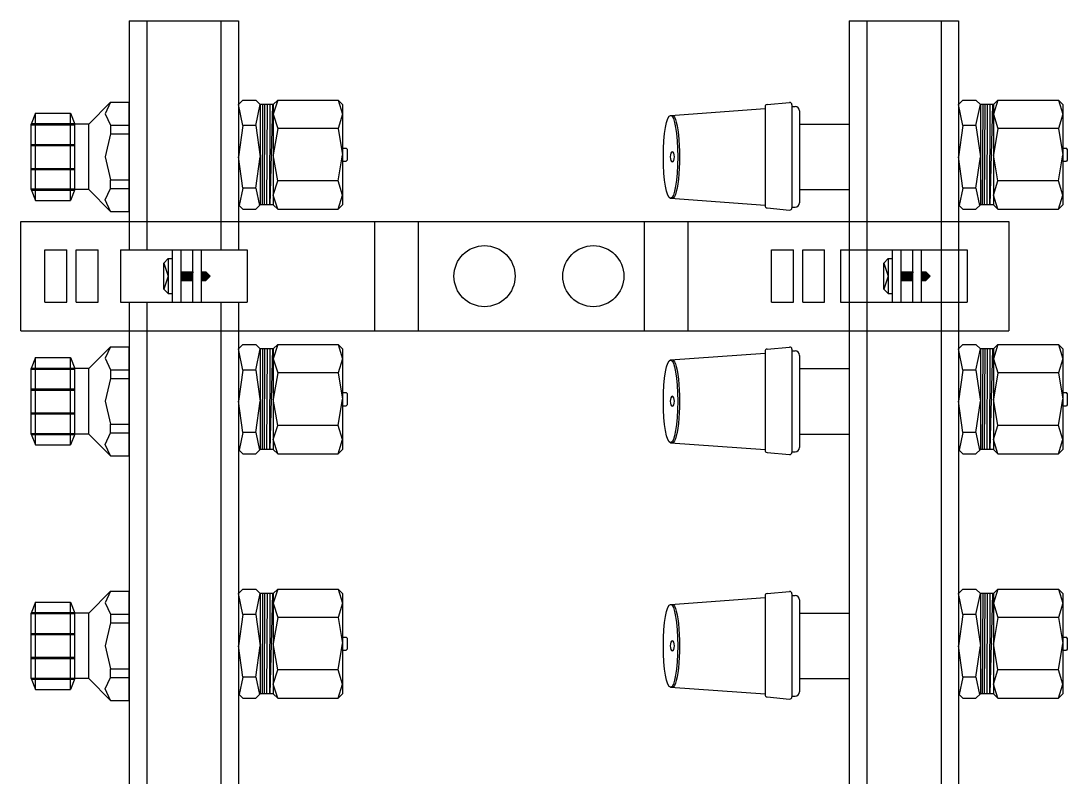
# Model space of a CAD drawing. Header units: millimetres. Extents: x -41640 to 3079702, y -5257903 to 68462.
# Drawn here: x -29958.3 to -29776, y 39074.4 to 39206.2 of the extents above; entities that cross this region are included whole.
import ezdxf

# ---------------------------------------------------------------- set-up
doc = ezdxf.new("R2010")
doc.units = ezdxf.units.MM
doc.header["$LTSCALE"] = 10
doc.layers.get('0').update_dxf_attribs({"color": 255})

# ---------------------------------------------------------------- blocks, each defined once
blk = doc.blocks.new('rthtrhrthrt')
at = {"color": 8}
for p, q in [((2117499.6, -4974102.4), (2117499.6, -4974142.31)), ((2117499.6, -4974102.4), (2117518.62, -4974102.4)), ((2117502.65, -4974102.4), (2117502.65, -4974142.31)), ((2117515.58, -4974102.4), (2117515.58, -4974142.31)), ((2117518.62, -4974102.4), (2117518.62, -4974142.31)), ((2117625.08, -4974102.4), (2117625.08, -4974504.79)), ((2117625.08, -4974102.4), (2117644.1, -4974102.4)), ((2117628.13, -4974102.4), (2117628.13, -4974504.79)), ((2117641.06, -4974102.4), (2117641.06, -4974504.79)), ((2117644.1, -4974102.4), (2117644.1, -4974504.79)), ((2117496.35, -4974116.58), (2117492.54, -4974120.38)), ((2117496.35, -4974116.58), (2117495.39, -4974118.57)), ((2117496.35, -4974116.58), (2117499.6, -4974116.58)), ((2117499.6, -4974135.6), (2117499.6, -4974116.58)), ((2117519.38, -4974116.2), (2117518.62, -4974116.96)), ((2117518.62, -4974116.96), (2117518.62, -4974134.46)), ((2117519.38, -4974120.63), (2117518.62, -4974116.96)), ((2117519.38, -4974116.2), (2117521.67, -4974116.2)), ((2117521.67, -4974116.2), (2117522.43, -4974116.96)), ((2117521.67, -4974120.63), (2117522.43, -4974116.96)), ((2117522.43, -4974116.96), (2117522.43, -4974134.46)), ((2117524.71, -4974116.96), (2117522.43, -4974116.96)), ((2117522.85, -4974116.96), (2117522.77, -4974134.46)), ((2117523.19, -4974116.96), (2117523.12, -4974134.46)), ((2117523.62, -4974116.96), (2117523.54, -4974134.46)), ((2117524.11, -4974134.5), (2117524.14, -4974116.96)), ((2117524.56, -4974117), (2117524.11, -4974134.46)), ((2117525.47, -4974116.2), (2117524.71, -4974116.96)), ((2117525.47, -4974116.2), (2117524.71, -4974118.67)), ((2117524.71, -4974116.96), (2117524.71, -4974134.46)), ((2117525.47, -4974116.2), (2117536.03, -4974116.2)), ((2117536.03, -4974116.2), (2117536.79, -4974116.96)), ((2117536.03, -4974116.2), (2117536.79, -4974118.67)), ((2117536.79, -4974116.96), (2117536.79, -4974134.46)), ((2117536.79, -4974116.96), (2117536.79, -4974134.46)), ((2117610.4, -4974117.34), (2117610.4, -4974134.62)), ((2117610.74, -4974116.98), (2117614.66, -4974116.62)), ((2117615.08, -4974117), (2117615.08, -4974134.98)), ((2117615.08, -4974117.31), (2117615.65, -4974117.31)), ((2117644.86, -4974116.2), (2117644.1, -4974116.96)), ((2117644.1, -4974116.96), (2117644.1, -4974134.46)), ((2117644.86, -4974120.63), (2117644.1, -4974116.96)), ((2117644.86, -4974116.2), (2117647.15, -4974116.2)), ((2117647.15, -4974116.2), (2117647.91, -4974116.96)), ((2117647.15, -4974120.63), (2117647.91, -4974116.96)), ((2117647.91, -4974116.96), (2117647.91, -4974134.46)), ((2117650.19, -4974116.96), (2117647.91, -4974116.96)), ((2117648.33, -4974116.96), (2117648.25, -4974134.46)), ((2117648.67, -4974116.96), (2117648.59, -4974134.46)), ((2117649.1, -4974116.96), (2117649.02, -4974134.46)), ((2117649.59, -4974134.5), (2117649.61, -4974116.96)), ((2117650.04, -4974117), (2117649.59, -4974134.46)), ((2117650.95, -4974116.2), (2117650.19, -4974116.96)), ((2117650.95, -4974116.2), (2117650.19, -4974118.67)), ((2117650.19, -4974116.96), (2117650.19, -4974134.46)), ((2117650.95, -4974116.2), (2117661.51, -4974116.2)), ((2117661.51, -4974116.2), (2117662.27, -4974116.96)), ((2117661.51, -4974116.2), (2117662.27, -4974118.67)), ((2117662.27, -4974116.96), (2117662.27, -4974134.46)), ((2117662.27, -4974116.96), (2117662.27, -4974134.46)), ((2117483.28, -4974118.48), (2117482.52, -4974120.38)), ((2117483.28, -4974133.7), (2117483.28, -4974118.48)), ((2117483.28, -4974118.48), (2117489.37, -4974118.48)), ((2117489.37, -4974133.7), (2117489.37, -4974118.48)), ((2117489.37, -4974118.48), (2117490.13, -4974120.38)), ((2117495.39, -4974118.57), (2117496.35, -4974120.57)), ((2117524.71, -4974118.67), (2117525.47, -4974121.14)), ((2117536.79, -4974118.67), (2117536.03, -4974121.14)), ((2117593.93, -4974118.86), (2117610.4, -4974117.69)), ((2117616.41, -4974118.07), (2117616.41, -4974134.1)), ((2117650.19, -4974118.67), (2117650.95, -4974121.14)), ((2117662.27, -4974118.67), (2117661.51, -4974121.14)), ((2117482.52, -4974131.79), (2117482.52, -4974120.38)), ((2117482.52, -4974120.48), (2117490.13, -4974120.48)), ((2117482.55, -4974120.3), (2117490.1, -4974120.3)), ((2117490.13, -4974131.79), (2117490.13, -4974120.38)), ((2117492.54, -4974120.38), (2117490.13, -4974120.38)), ((2117492.54, -4974131.79), (2117492.54, -4974120.38)), ((2117496.35, -4974120.57), (2117499.6, -4974120.57)), ((2117496.35, -4974120.57), (2117496.35, -4974122.09)), ((2117519.38, -4974120.63), (2117518.62, -4974126.09)), ((2117521.67, -4974120.63), (2117519.38, -4974120.63)), ((2117521.67, -4974120.63), (2117522.43, -4974126.09)), ((2117525.47, -4974121.14), (2117524.71, -4974125.71)), ((2117536.03, -4974121.14), (2117525.47, -4974121.14)), ((2117536.03, -4974121.14), (2117536.79, -4974125.71)), ((2117616.41, -4974120.38), (2117625.08, -4974120.38)), ((2117644.86, -4974120.63), (2117644.1, -4974126.09)), ((2117647.15, -4974120.63), (2117644.86, -4974120.63)), ((2117647.15, -4974120.63), (2117647.91, -4974126.09)), ((2117650.95, -4974121.14), (2117650.19, -4974125.71)), ((2117661.51, -4974121.14), (2117650.95, -4974121.14)), ((2117661.51, -4974121.14), (2117662.27, -4974125.71)), ((2117496.35, -4974122.09), (2117495.39, -4974126.09)), ((2117496.35, -4974122.09), (2117499.6, -4974122.09)), ((2117482.52, -4974123.93), (2117490.13, -4974123.93)), ((2117482.52, -4974124.11), (2117490.13, -4974124.11)), ((2117536.79, -4974124.57), (2117537.42, -4974124.57)), ((2117537.55, -4974124.73), (2117537.42, -4974124.57)), ((2117537.55, -4974124.73), (2117537.55, -4974126.69)), ((2117662.27, -4974124.57), (2117662.9, -4974124.57)), ((2117663.03, -4974124.73), (2117662.9, -4974124.57)), ((2117663.03, -4974124.73), (2117663.03, -4974126.69)), ((2117495.39, -4974126.09), (2117496.35, -4974130.08)), ((2117519.38, -4974131.54), (2117518.62, -4974126.09)), ((2117521.67, -4974131.54), (2117522.43, -4974126.09)), ((2117525.47, -4974130.27), (2117524.71, -4974125.71)), ((2117536.03, -4974130.27), (2117536.79, -4974125.71)), ((2117644.86, -4974131.54), (2117644.1, -4974126.09)), ((2117647.15, -4974131.54), (2117647.91, -4974126.09)), ((2117650.95, -4974130.27), (2117650.19, -4974125.71)), ((2117661.51, -4974130.27), (2117662.27, -4974125.71)), ((2117482.52, -4974128.09), (2117490.13, -4974128.09)), ((2117482.52, -4974128.27), (2117490.13, -4974128.27)), ((2117536.79, -4974126.85), (2117537.42, -4974126.85)), ((2117537.55, -4974126.69), (2117537.42, -4974126.85)), ((2117662.27, -4974126.85), (2117662.9, -4974126.85)), ((2117663.03, -4974126.69), (2117662.9, -4974126.85)), ((2117496.35, -4974130.08), (2117499.6, -4974130.08)), ((2117496.35, -4974131.6), (2117496.35, -4974130.08)), ((2117524.71, -4974132.74), (2117525.47, -4974130.27)), ((2117536.03, -4974130.27), (2117525.47, -4974130.27)), ((2117536.79, -4974132.74), (2117536.03, -4974130.27)), ((2117650.19, -4974132.74), (2117650.95, -4974130.27)), ((2117661.51, -4974130.27), (2117650.95, -4974130.27)), ((2117662.27, -4974132.74), (2117661.51, -4974130.27)), ((2117482.52, -4974131.69), (2117490.13, -4974131.69)), ((2117482.52, -4974131.79), (2117483.28, -4974133.7)), ((2117482.55, -4974131.88), (2117490.1, -4974131.88)), ((2117490.13, -4974131.79), (2117489.37, -4974133.7)), ((2117492.54, -4974131.79), (2117490.13, -4974131.79)), ((2117492.54, -4974131.79), (2117496.35, -4974135.6)), ((2117495.39, -4974133.6), (2117496.35, -4974131.6)), ((2117496.35, -4974131.6), (2117499.6, -4974131.6)), ((2117519.38, -4974131.54), (2117518.75, -4974134.59)), ((2117521.67, -4974131.54), (2117519.38, -4974131.54)), ((2117521.67, -4974131.54), (2117522.3, -4974134.59)), ((2117616.41, -4974131.79), (2117625.08, -4974131.79)), ((2117644.86, -4974131.54), (2117644.23, -4974134.59)), ((2117647.15, -4974131.54), (2117644.86, -4974131.54)), ((2117647.15, -4974131.54), (2117647.78, -4974134.59)), ((2117483.28, -4974133.7), (2117489.37, -4974133.7)), ((2117496.35, -4974135.6), (2117495.39, -4974133.6)), ((2117525.47, -4974135.22), (2117524.71, -4974132.74)), ((2117536.03, -4974135.22), (2117536.79, -4974132.74)), ((2117593.93, -4974133.31), (2117610.4, -4974134.48)), ((2117650.95, -4974135.22), (2117650.19, -4974132.74)), ((2117661.51, -4974135.22), (2117662.27, -4974132.74)), ((2117496.35, -4974135.6), (2117499.6, -4974135.6)), ((2117519.38, -4974135.22), (2117518.62, -4974134.46)), ((2117519.38, -4974135.22), (2117521.67, -4974135.22)), ((2117519.38, -4974135.22), (2117521.67, -4974135.22)), ((2117521.67, -4974135.22), (2117522.43, -4974134.46)), ((2117524.71, -4974134.46), (2117522.43, -4974134.46)), ((2117525.47, -4974135.22), (2117524.71, -4974134.46)), ((2117525.47, -4974135.22), (2117536.03, -4974135.22)), ((2117536.03, -4974135.22), (2117536.79, -4974134.46)), ((2117610.74, -4974135), (2117614.66, -4974135.35)), ((2117615.08, -4974134.86), (2117615.65, -4974134.86)), ((2117644.86, -4974135.22), (2117644.1, -4974134.46)), ((2117644.86, -4974135.22), (2117647.15, -4974135.22)), ((2117644.86, -4974135.22), (2117647.15, -4974135.22)), ((2117647.15, -4974135.22), (2117647.91, -4974134.46)), ((2117650.19, -4974134.46), (2117647.91, -4974134.46)), ((2117650.95, -4974135.22), (2117650.19, -4974134.46)), ((2117650.95, -4974135.22), (2117661.51, -4974135.22)), ((2117661.51, -4974135.22), (2117662.27, -4974134.46)), ((2117480.73, -4974137.37), (2117652.88, -4974137.37)), ((2117480.73, -4974156.39), (2117480.73, -4974137.37)), ((2117542.36, -4974137.37), (2117542.36, -4974156.39)), ((2117549.97, -4974137.37), (2117549.97, -4974156.39)), ((2117589.34, -4974137.37), (2117589.34, -4974156.39)), ((2117596.95, -4974137.37), (2117596.95, -4974156.39)), ((2117652.88, -4974137.37), (2117652.88, -4974156.39)), ((2117484.92, -4974142.31), (2117488.73, -4974142.31)), ((2117484.92, -4974151.44), (2117484.92, -4974142.31)), ((2117488.73, -4974151.44), (2117488.73, -4974142.31)), ((2117490.38, -4974142.31), (2117494.18, -4974142.31)), ((2117490.38, -4974151.44), (2117490.38, -4974142.31)), ((2117494.18, -4974151.44), (2117494.18, -4974142.31)), ((2117498.08, -4974142.31), (2117498.08, -4974151.44)), ((2117498.08, -4974142.31), (2117520.15, -4974142.31)), ((2117507.13, -4974151.44), (2117507.13, -4974142.31)), ((2117508.65, -4974151.44), (2117508.65, -4974142.31)), ((2117510.66, -4974151.44), (2117510.66, -4974142.31)), ((2117512.18, -4974151.44), (2117512.18, -4974142.31)), ((2117520.15, -4974142.31), (2117520.15, -4974151.44)), ((2117611.52, -4974142.31), (2117615.33, -4974142.31)), ((2117611.52, -4974151.44), (2117611.52, -4974142.31)), ((2117615.33, -4974151.44), (2117615.33, -4974142.31)), ((2117616.98, -4974142.31), (2117620.78, -4974142.31)), ((2117616.98, -4974151.44), (2117616.98, -4974142.31)), ((2117620.78, -4974151.44), (2117620.78, -4974142.31)), ((2117623.56, -4974142.31), (2117623.56, -4974151.44)), ((2117623.56, -4974142.31), (2117645.62, -4974142.31)), ((2117632.61, -4974151.44), (2117632.61, -4974142.31)), ((2117634.13, -4974151.44), (2117634.13, -4974142.31)), ((2117636.14, -4974151.44), (2117636.14, -4974142.31)), ((2117637.66, -4974151.44), (2117637.66, -4974142.31)), ((2117645.62, -4974142.31), (2117645.62, -4974151.44)), ((2117506.37, -4974143.83), (2117505.61, -4974144.59)), ((2117505.61, -4974149.16), (2117505.61, -4974144.59)), ((2117505.61, -4974144.59), (2117506.37, -4974146.88)), ((2117506.37, -4974143.83), (2117507.13, -4974143.83)), ((2117506.37, -4974143.83), (2117506.37, -4974149.92)), ((2117631.85, -4974143.83), (2117631.09, -4974144.59)), ((2117631.09, -4974149.16), (2117631.09, -4974144.59)), ((2117631.09, -4974144.59), (2117631.85, -4974146.88)), ((2117631.85, -4974143.83), (2117632.61, -4974143.83)), ((2117631.85, -4974143.83), (2117631.85, -4974149.92)), ((2117508.65, -4974146.11), (2117510.66, -4974146.11)), ((2117508.81, -4974146.11), (2117508.65, -4974147.38)), ((2117508.97, -4974146.11), (2117508.77, -4974147.64)), ((2117509.12, -4974146.11), (2117508.92, -4974147.64)), ((2117509.28, -4974146.11), (2117509.08, -4974147.64)), ((2117509.43, -4974146.11), (2117509.23, -4974147.64)), ((2117509.58, -4974146.11), (2117509.38, -4974147.64)), ((2117509.74, -4974146.11), (2117509.54, -4974147.64)), ((2117509.89, -4974146.11), (2117509.69, -4974147.64)), ((2117510.04, -4974146.11), (2117509.85, -4974147.64)), ((2117510.2, -4974146.11), (2117510, -4974147.64)), ((2117510.35, -4974146.11), (2117510.15, -4974147.64)), ((2117510.5, -4974146.11), (2117510.31, -4974147.64)), ((2117510.66, -4974146.11), (2117510.46, -4974147.64)), ((2117512.18, -4974146.11), (2117512.94, -4974146.11)), ((2117512.32, -4974146.11), (2117512.18, -4974147.25)), ((2117512.48, -4974146.11), (2117512.28, -4974147.64)), ((2117512.63, -4974146.11), (2117512.43, -4974147.64)), ((2117512.79, -4974146.11), (2117512.59, -4974147.64)), ((2117512.94, -4974146.11), (2117512.74, -4974147.64)), ((2117513.07, -4974146.25), (2117512.89, -4974147.64)), ((2117512.94, -4974146.11), (2117513.7, -4974146.88)), ((2117513.21, -4974146.39), (2117513.06, -4974147.51)), ((2117513.35, -4974146.52), (2117513.24, -4974147.33)), ((2117513.48, -4974146.66), (2117513.42, -4974147.16)), ((2117634.13, -4974146.11), (2117636.14, -4974146.11)), ((2117634.29, -4974146.11), (2117634.13, -4974147.38)), ((2117634.45, -4974146.11), (2117634.25, -4974147.64)), ((2117634.6, -4974146.11), (2117634.4, -4974147.64)), ((2117634.75, -4974146.11), (2117634.56, -4974147.64)), ((2117634.91, -4974146.11), (2117634.71, -4974147.64)), ((2117635.06, -4974146.11), (2117634.86, -4974147.64)), ((2117635.21, -4974146.11), (2117635.02, -4974147.64)), ((2117635.37, -4974146.11), (2117635.17, -4974147.64)), ((2117635.52, -4974146.11), (2117635.32, -4974147.64)), ((2117635.67, -4974146.11), (2117635.48, -4974147.64)), ((2117635.83, -4974146.11), (2117635.63, -4974147.64)), ((2117635.98, -4974146.11), (2117635.78, -4974147.64)), ((2117636.14, -4974146.11), (2117635.94, -4974147.64)), ((2117637.66, -4974146.11), (2117638.42, -4974146.11)), ((2117637.8, -4974146.11), (2117637.66, -4974147.25)), ((2117637.96, -4974146.11), (2117637.76, -4974147.64)), ((2117638.11, -4974146.11), (2117637.91, -4974147.64)), ((2117638.26, -4974146.11), (2117638.07, -4974147.64)), ((2117638.42, -4974146.11), (2117638.22, -4974147.64)), ((2117638.55, -4974146.25), (2117638.37, -4974147.64)), ((2117638.42, -4974146.11), (2117639.18, -4974146.88)), ((2117638.69, -4974146.39), (2117638.54, -4974147.51)), ((2117638.83, -4974146.52), (2117638.72, -4974147.33)), ((2117638.96, -4974146.66), (2117638.9, -4974147.16)), ((2117506.37, -4974146.88), (2117505.61, -4974149.16)), ((2117508.65, -4974147.64), (2117510.66, -4974147.64)), ((2117512.18, -4974147.64), (2117512.94, -4974147.64)), ((2117513.7, -4974146.88), (2117512.94, -4974147.64)), ((2117631.85, -4974146.88), (2117631.09, -4974149.16)), ((2117634.13, -4974147.64), (2117636.14, -4974147.64)), ((2117637.66, -4974147.64), (2117638.42, -4974147.64)), ((2117639.18, -4974146.88), (2117638.42, -4974147.64)), ((2117505.61, -4974149.16), (2117506.37, -4974149.92)), ((2117506.37, -4974149.92), (2117507.13, -4974149.92)), ((2117631.09, -4974149.16), (2117631.85, -4974149.92)), ((2117631.85, -4974149.92), (2117632.61, -4974149.92)), ((2117484.92, -4974151.44), (2117488.73, -4974151.44)), ((2117490.38, -4974151.44), (2117494.18, -4974151.44)), ((2117498.08, -4974151.44), (2117520.15, -4974151.44)), ((2117499.6, -4974151.44), (2117499.6, -4974504.82)), ((2117502.65, -4974151.44), (2117502.65, -4974504.82)), ((2117515.58, -4974151.44), (2117515.58, -4974504.82)), ((2117518.62, -4974151.44), (2117518.62, -4974504.82)), ((2117611.52, -4974151.44), (2117615.33, -4974151.44)), ((2117616.98, -4974151.44), (2117620.78, -4974151.44)), ((2117623.56, -4974151.44), (2117645.62, -4974151.44)), ((2117480.73, -4974156.39), (2117652.88, -4974156.39)), ((2117496.35, -4974159.18), (2117492.54, -4974162.99)), ((2117496.35, -4974159.18), (2117495.39, -4974161.18)), ((2117496.35, -4974159.18), (2117499.6, -4974159.18)), ((2117499.6, -4974178.2), (2117499.6, -4974159.18)), ((2117519.38, -4974158.8), (2117518.62, -4974159.56)), ((2117519.38, -4974158.8), (2117521.67, -4974158.8)), ((2117521.67, -4974158.8), (2117522.43, -4974159.56)), ((2117525.47, -4974158.8), (2117524.71, -4974159.56)), ((2117525.47, -4974158.8), (2117524.71, -4974161.28)), ((2117525.47, -4974158.8), (2117536.03, -4974158.8)), ((2117536.03, -4974158.8), (2117536.79, -4974159.56)), ((2117536.03, -4974158.8), (2117536.79, -4974161.28)), ((2117610.74, -4974159.58), (2117614.66, -4974159.23)), ((2117644.86, -4974158.8), (2117644.1, -4974159.56)), ((2117644.86, -4974158.8), (2117647.15, -4974158.8)), ((2117647.15, -4974158.8), (2117647.91, -4974159.56)), ((2117650.95, -4974158.8), (2117650.19, -4974159.56)), ((2117650.95, -4974158.8), (2117650.19, -4974161.28)), ((2117650.95, -4974158.8), (2117661.51, -4974158.8)), ((2117661.51, -4974158.8), (2117662.27, -4974159.56)), ((2117661.51, -4974158.8), (2117662.27, -4974161.28)), ((2117483.28, -4974161.08), (2117482.52, -4974162.99)), ((2117483.28, -4974176.3), (2117483.28, -4974161.08)), ((2117483.28, -4974161.08), (2117489.37, -4974161.08)), ((2117489.37, -4974176.3), (2117489.37, -4974161.08)), ((2117489.37, -4974161.08), (2117490.13, -4974162.99)), ((2117495.39, -4974161.18), (2117496.35, -4974163.18)), ((2117518.62, -4974159.56), (2117518.62, -4974177.06)), ((2117519.38, -4974163.24), (2117518.62, -4974159.56)), ((2117521.67, -4974163.24), (2117522.43, -4974159.56)), ((2117522.43, -4974159.56), (2117522.43, -4974177.06)), ((2117524.71, -4974159.56), (2117522.43, -4974159.56)), ((2117522.85, -4974159.56), (2117522.77, -4974177.06)), ((2117523.19, -4974159.56), (2117523.12, -4974177.06)), ((2117523.62, -4974159.56), (2117523.54, -4974177.06)), ((2117524.11, -4974177.11), (2117524.14, -4974159.56)), ((2117524.56, -4974159.61), (2117524.11, -4974177.06)), ((2117524.71, -4974159.56), (2117524.71, -4974177.06)), ((2117524.71, -4974161.28), (2117525.47, -4974163.75)), ((2117536.79, -4974161.28), (2117536.03, -4974163.75)), ((2117536.79, -4974159.56), (2117536.79, -4974177.06)), ((2117536.79, -4974159.56), (2117536.79, -4974177.06)), ((2117593.93, -4974161.47), (2117610.4, -4974160.29)), ((2117610.4, -4974159.95), (2117610.4, -4974177.23)), ((2117615.08, -4974159.61), (2117615.08, -4974177.58)), ((2117615.08, -4974159.92), (2117615.65, -4974159.92)), ((2117616.41, -4974160.68), (2117616.41, -4974176.71)), ((2117644.1, -4974159.56), (2117644.1, -4974177.06)), ((2117644.86, -4974163.24), (2117644.1, -4974159.56)), ((2117647.15, -4974163.24), (2117647.91, -4974159.56)), ((2117647.91, -4974159.56), (2117647.91, -4974177.06)), ((2117650.19, -4974159.56), (2117647.91, -4974159.56)), ((2117648.33, -4974159.56), (2117648.25, -4974177.06)), ((2117648.67, -4974159.56), (2117648.59, -4974177.06)), ((2117649.1, -4974159.56), (2117649.02, -4974177.06)), ((2117649.59, -4974177.11), (2117649.61, -4974159.56)), ((2117650.04, -4974159.61), (2117649.59, -4974177.06)), ((2117650.19, -4974159.56), (2117650.19, -4974177.06)), ((2117650.19, -4974161.28), (2117650.95, -4974163.75)), ((2117662.27, -4974161.28), (2117661.51, -4974163.75)), ((2117662.27, -4974159.56), (2117662.27, -4974177.06)), ((2117662.27, -4974159.56), (2117662.27, -4974177.06)), ((2117482.52, -4974174.4), (2117482.52, -4974162.99)), ((2117482.52, -4974163.09), (2117490.13, -4974163.09)), ((2117482.55, -4974162.9), (2117490.1, -4974162.9)), ((2117490.13, -4974174.4), (2117490.13, -4974162.99)), ((2117492.54, -4974162.99), (2117490.13, -4974162.99)), ((2117492.54, -4974174.4), (2117492.54, -4974162.99)), ((2117616.41, -4974162.99), (2117625.08, -4974162.99)), ((2117496.35, -4974164.7), (2117495.39, -4974168.69)), ((2117496.35, -4974163.18), (2117499.6, -4974163.18)), ((2117496.35, -4974163.18), (2117496.35, -4974164.7)), ((2117496.35, -4974164.7), (2117499.6, -4974164.7)), ((2117519.38, -4974163.24), (2117518.62, -4974168.69)), ((2117521.67, -4974163.24), (2117519.38, -4974163.24)), ((2117521.67, -4974163.24), (2117522.43, -4974168.69)), ((2117525.47, -4974163.75), (2117524.71, -4974168.31)), ((2117536.03, -4974163.75), (2117525.47, -4974163.75)), ((2117536.03, -4974163.75), (2117536.79, -4974168.31)), ((2117644.86, -4974163.24), (2117644.1, -4974168.69)), ((2117647.15, -4974163.24), (2117644.86, -4974163.24)), ((2117647.15, -4974163.24), (2117647.91, -4974168.69)), ((2117650.95, -4974163.75), (2117650.19, -4974168.31)), ((2117661.51, -4974163.75), (2117650.95, -4974163.75)), ((2117661.51, -4974163.75), (2117662.27, -4974168.31)), ((2117482.52, -4974166.54), (2117490.13, -4974166.54)), ((2117482.52, -4974166.72), (2117490.13, -4974166.72)), ((2117525.47, -4974172.88), (2117524.71, -4974168.31)), ((2117536.03, -4974172.88), (2117536.79, -4974168.31)), ((2117536.79, -4974167.17), (2117537.42, -4974167.17)), ((2117537.55, -4974167.33), (2117537.42, -4974167.17)), ((2117537.55, -4974167.33), (2117537.55, -4974169.29)), ((2117650.95, -4974172.88), (2117650.19, -4974168.31)), ((2117661.51, -4974172.88), (2117662.27, -4974168.31)), ((2117662.27, -4974167.17), (2117662.9, -4974167.17)), ((2117663.03, -4974167.33), (2117662.9, -4974167.17)), ((2117663.03, -4974167.33), (2117663.03, -4974169.29)), ((2117495.39, -4974168.69), (2117496.35, -4974172.69)), ((2117519.38, -4974174.15), (2117518.62, -4974168.69)), ((2117521.67, -4974174.15), (2117522.43, -4974168.69)), ((2117536.79, -4974169.45), (2117537.42, -4974169.45)), ((2117537.55, -4974169.29), (2117537.42, -4974169.45)), ((2117644.86, -4974174.15), (2117644.1, -4974168.69)), ((2117647.15, -4974174.15), (2117647.91, -4974168.69)), ((2117662.27, -4974169.45), (2117662.9, -4974169.45)), ((2117663.03, -4974169.29), (2117662.9, -4974169.45)), ((2117482.52, -4974170.7), (2117490.13, -4974170.7)), ((2117482.52, -4974170.88), (2117490.13, -4974170.88)), ((2117496.35, -4974172.69), (2117499.6, -4974172.69)), ((2117496.35, -4974174.21), (2117496.35, -4974172.69)), ((2117524.71, -4974175.35), (2117525.47, -4974172.88)), ((2117536.03, -4974172.88), (2117525.47, -4974172.88)), ((2117536.79, -4974175.35), (2117536.03, -4974172.88)), ((2117650.19, -4974175.35), (2117650.95, -4974172.88)), ((2117661.51, -4974172.88), (2117650.95, -4974172.88)), ((2117662.27, -4974175.35), (2117661.51, -4974172.88)), ((2117482.52, -4974174.3), (2117490.13, -4974174.3)), ((2117482.52, -4974174.4), (2117483.28, -4974176.3)), ((2117482.55, -4974174.48), (2117490.1, -4974174.48)), ((2117490.13, -4974174.4), (2117489.37, -4974176.3)), ((2117492.54, -4974174.4), (2117490.13, -4974174.4)), ((2117492.54, -4974174.4), (2117496.35, -4974178.2)), ((2117495.39, -4974176.21), (2117496.35, -4974174.21)), ((2117496.35, -4974174.21), (2117499.6, -4974174.21)), ((2117519.38, -4974174.15), (2117518.75, -4974177.19)), ((2117521.67, -4974174.15), (2117519.38, -4974174.15)), ((2117521.67, -4974174.15), (2117522.3, -4974177.19)), ((2117525.47, -4974177.82), (2117524.71, -4974175.35)), ((2117536.03, -4974177.82), (2117536.79, -4974175.35)), ((2117616.41, -4974174.4), (2117625.08, -4974174.4)), ((2117644.86, -4974174.15), (2117644.23, -4974177.19)), ((2117647.15, -4974174.15), (2117644.86, -4974174.15)), ((2117647.15, -4974174.15), (2117647.78, -4974177.19)), ((2117650.95, -4974177.82), (2117650.19, -4974175.35)), ((2117661.51, -4974177.82), (2117662.27, -4974175.35)), ((2117483.28, -4974176.3), (2117489.37, -4974176.3)), ((2117496.35, -4974178.2), (2117495.39, -4974176.21)), ((2117519.38, -4974177.82), (2117518.62, -4974177.06)), ((2117521.67, -4974177.82), (2117522.43, -4974177.06)), ((2117524.71, -4974177.06), (2117522.43, -4974177.06)), ((2117525.47, -4974177.82), (2117524.71, -4974177.06)), ((2117536.03, -4974177.82), (2117536.79, -4974177.06)), ((2117593.93, -4974175.92), (2117610.4, -4974177.08)), ((2117610.74, -4974177.61), (2117614.66, -4974177.96)), ((2117615.08, -4974177.47), (2117615.65, -4974177.47)), ((2117644.86, -4974177.82), (2117644.1, -4974177.06)), ((2117647.15, -4974177.82), (2117647.91, -4974177.06)), ((2117650.19, -4974177.06), (2117647.91, -4974177.06)), ((2117650.95, -4974177.82), (2117650.19, -4974177.06)), ((2117661.51, -4974177.82), (2117662.27, -4974177.06)), ((2117496.35, -4974178.2), (2117499.6, -4974178.2)), ((2117519.38, -4974177.82), (2117521.67, -4974177.82)), ((2117519.38, -4974177.82), (2117521.67, -4974177.82)), ((2117525.47, -4974177.82), (2117536.03, -4974177.82)), ((2117644.86, -4974177.82), (2117647.15, -4974177.82)), ((2117644.86, -4974177.82), (2117647.15, -4974177.82)), ((2117650.95, -4974177.82), (2117661.51, -4974177.82)), ((2117496.35, -4974201.79), (2117492.54, -4974205.59)), ((2117496.35, -4974201.79), (2117495.39, -4974203.79)), ((2117496.35, -4974201.79), (2117499.6, -4974201.79)), ((2117499.6, -4974220.81), (2117499.6, -4974201.79)), ((2117519.38, -4974201.41), (2117518.62, -4974202.17)), ((2117518.62, -4974202.17), (2117518.62, -4974219.67)), ((2117519.38, -4974205.84), (2117518.62, -4974202.17)), ((2117519.38, -4974201.41), (2117521.67, -4974201.41)), ((2117521.67, -4974201.41), (2117522.43, -4974202.17)), ((2117521.67, -4974205.84), (2117522.43, -4974202.17)), ((2117522.43, -4974202.17), (2117522.43, -4974219.67)), ((2117524.71, -4974202.17), (2117522.43, -4974202.17)), ((2117522.85, -4974202.17), (2117522.77, -4974219.67)), ((2117523.19, -4974202.17), (2117523.12, -4974219.67)), ((2117523.62, -4974202.17), (2117523.54, -4974219.67)), ((2117524.11, -4974219.71), (2117524.14, -4974202.17)), ((2117524.56, -4974202.22), (2117524.11, -4974219.67)), ((2117525.47, -4974201.41), (2117524.71, -4974202.17)), ((2117525.47, -4974201.41), (2117524.71, -4974203.88)), ((2117524.71, -4974202.17), (2117524.71, -4974219.67)), ((2117525.47, -4974201.41), (2117536.03, -4974201.41)), ((2117536.03, -4974201.41), (2117536.79, -4974202.17)), ((2117536.03, -4974201.41), (2117536.79, -4974203.88)), ((2117536.79, -4974202.17), (2117536.79, -4974219.67)), ((2117536.79, -4974202.17), (2117536.79, -4974219.67)), ((2117593.93, -4974204.07), (2117610.4, -4974202.9)), ((2117610.4, -4974202.56), (2117610.4, -4974219.83)), ((2117610.74, -4974202.19), (2117614.66, -4974201.84)), ((2117615.08, -4974202.21), (2117615.08, -4974220.19)), ((2117615.08, -4974202.53), (2117615.65, -4974202.53)), ((2117644.86, -4974201.41), (2117644.1, -4974202.17)), ((2117644.1, -4974202.17), (2117644.1, -4974219.67)), ((2117644.86, -4974205.84), (2117644.1, -4974202.17)), ((2117644.86, -4974201.41), (2117647.15, -4974201.41)), ((2117647.15, -4974201.41), (2117647.91, -4974202.17)), ((2117647.15, -4974205.84), (2117647.91, -4974202.17)), ((2117647.91, -4974202.17), (2117647.91, -4974219.67)), ((2117650.19, -4974202.17), (2117647.91, -4974202.17)), ((2117648.33, -4974202.17), (2117648.25, -4974219.67)), ((2117648.67, -4974202.17), (2117648.59, -4974219.67)), ((2117649.1, -4974202.17), (2117649.02, -4974219.67)), ((2117649.59, -4974219.71), (2117649.61, -4974202.17)), ((2117650.04, -4974202.22), (2117649.59, -4974219.67)), ((2117650.95, -4974201.41), (2117650.19, -4974202.17)), ((2117650.95, -4974201.41), (2117650.19, -4974203.88)), ((2117650.19, -4974202.17), (2117650.19, -4974219.67)), ((2117650.95, -4974201.41), (2117661.51, -4974201.41)), ((2117661.51, -4974201.41), (2117662.27, -4974202.17)), ((2117661.51, -4974201.41), (2117662.27, -4974203.88)), ((2117662.27, -4974202.17), (2117662.27, -4974219.67)), ((2117662.27, -4974202.17), (2117662.27, -4974219.67)), ((2117483.28, -4974203.69), (2117482.52, -4974205.59)), ((2117483.28, -4974218.91), (2117483.28, -4974203.69)), ((2117483.28, -4974203.69), (2117489.37, -4974203.69)), ((2117489.37, -4974218.91), (2117489.37, -4974203.69)), ((2117489.37, -4974203.69), (2117490.13, -4974205.59)), ((2117495.39, -4974203.79), (2117496.35, -4974205.78)), ((2117524.71, -4974203.88), (2117525.47, -4974206.35)), ((2117536.79, -4974203.88), (2117536.03, -4974206.35)), ((2117616.41, -4974203.29), (2117616.41, -4974219.31)), ((2117650.19, -4974203.88), (2117650.95, -4974206.35)), ((2117662.27, -4974203.88), (2117661.51, -4974206.35)), ((2117482.52, -4974217.01), (2117482.52, -4974205.59)), ((2117482.52, -4974205.69), (2117490.13, -4974205.69)), ((2117482.55, -4974205.51), (2117490.1, -4974205.51)), ((2117490.13, -4974217.01), (2117490.13, -4974205.59)), ((2117492.54, -4974205.59), (2117490.13, -4974205.59)), ((2117492.54, -4974217.01), (2117492.54, -4974205.59)), ((2117496.35, -4974205.78), (2117499.6, -4974205.78)), ((2117496.35, -4974205.78), (2117496.35, -4974207.31)), ((2117519.38, -4974205.84), (2117518.62, -4974211.3)), ((2117521.67, -4974205.84), (2117519.38, -4974205.84)), ((2117521.67, -4974205.84), (2117522.43, -4974211.3)), ((2117525.47, -4974206.35), (2117524.71, -4974210.92)), ((2117536.03, -4974206.35), (2117525.47, -4974206.35)), ((2117536.03, -4974206.35), (2117536.79, -4974210.92)), ((2117616.41, -4974205.59), (2117625.08, -4974205.59)), ((2117644.86, -4974205.84), (2117644.1, -4974211.3)), ((2117647.15, -4974205.84), (2117644.86, -4974205.84)), ((2117647.15, -4974205.84), (2117647.91, -4974211.3)), ((2117650.95, -4974206.35), (2117650.19, -4974210.92)), ((2117661.51, -4974206.35), (2117650.95, -4974206.35)), ((2117661.51, -4974206.35), (2117662.27, -4974210.92)), ((2117496.35, -4974207.31), (2117495.39, -4974211.3)), ((2117496.35, -4974207.31), (2117499.6, -4974207.31)), ((2117482.52, -4974209.14), (2117490.13, -4974209.14)), ((2117482.52, -4974209.33), (2117490.13, -4974209.33)), ((2117536.79, -4974209.78), (2117537.42, -4974209.78)), ((2117537.55, -4974209.94), (2117537.42, -4974209.78)), ((2117537.55, -4974209.94), (2117537.55, -4974211.9)), ((2117662.27, -4974209.78), (2117662.9, -4974209.78)), ((2117663.03, -4974209.94), (2117662.9, -4974209.78)), ((2117663.03, -4974209.94), (2117663.03, -4974211.9)), ((2117495.39, -4974211.3), (2117496.35, -4974215.29)), ((2117519.38, -4974216.76), (2117518.62, -4974211.3)), ((2117521.67, -4974216.76), (2117522.43, -4974211.3)), ((2117525.47, -4974215.48), (2117524.71, -4974210.92)), ((2117536.03, -4974215.48), (2117536.79, -4974210.92)), ((2117536.79, -4974212.06), (2117537.42, -4974212.06)), ((2117537.55, -4974211.9), (2117537.42, -4974212.06)), ((2117644.86, -4974216.76), (2117644.1, -4974211.3)), ((2117647.15, -4974216.76), (2117647.91, -4974211.3)), ((2117650.95, -4974215.48), (2117650.19, -4974210.92)), ((2117661.51, -4974215.48), (2117662.27, -4974210.92)), ((2117662.27, -4974212.06), (2117662.9, -4974212.06)), ((2117663.03, -4974211.9), (2117662.9, -4974212.06)), ((2117482.52, -4974213.3), (2117490.13, -4974213.3)), ((2117482.52, -4974213.48), (2117490.13, -4974213.48)), ((2117496.35, -4974215.29), (2117499.6, -4974215.29)), ((2117496.35, -4974216.82), (2117496.35, -4974215.29)), ((2117524.71, -4974217.96), (2117525.47, -4974215.48)), ((2117536.03, -4974215.48), (2117525.47, -4974215.48)), ((2117536.79, -4974217.96), (2117536.03, -4974215.48)), ((2117650.19, -4974217.96), (2117650.95, -4974215.48)), ((2117661.51, -4974215.48), (2117650.95, -4974215.48)), ((2117662.27, -4974217.96), (2117661.51, -4974215.48)), ((2117482.52, -4974216.91), (2117490.13, -4974216.91)), ((2117482.52, -4974217.01), (2117483.28, -4974218.91)), ((2117482.55, -4974217.09), (2117490.1, -4974217.09)), ((2117490.13, -4974217.01), (2117489.37, -4974218.91)), ((2117492.54, -4974217.01), (2117490.13, -4974217.01)), ((2117492.54, -4974217.01), (2117496.35, -4974220.81)), ((2117495.39, -4974218.81), (2117496.35, -4974216.82)), ((2117496.35, -4974216.82), (2117499.6, -4974216.82)), ((2117519.38, -4974216.76), (2117518.75, -4974219.8)), ((2117521.67, -4974216.76), (2117519.38, -4974216.76)), ((2117521.67, -4974216.76), (2117522.3, -4974219.8)), ((2117616.41, -4974217.01), (2117625.08, -4974217.01)), ((2117644.86, -4974216.76), (2117644.23, -4974219.8)), ((2117647.15, -4974216.76), (2117644.86, -4974216.76)), ((2117647.15, -4974216.76), (2117647.78, -4974219.8)), ((2117483.28, -4974218.91), (2117489.37, -4974218.91)), ((2117496.35, -4974220.81), (2117495.39, -4974218.81)), ((2117525.47, -4974220.43), (2117524.71, -4974217.96)), ((2117536.03, -4974220.43), (2117536.79, -4974217.96)), ((2117593.93, -4974218.53), (2117610.4, -4974219.69)), ((2117650.95, -4974220.43), (2117650.19, -4974217.96)), ((2117661.51, -4974220.43), (2117662.27, -4974217.96)), ((2117496.35, -4974220.81), (2117499.6, -4974220.81)), ((2117519.38, -4974220.43), (2117518.62, -4974219.67)), ((2117519.38, -4974220.43), (2117521.67, -4974220.43)), ((2117519.38, -4974220.43), (2117521.67, -4974220.43)), ((2117521.67, -4974220.43), (2117522.43, -4974219.67)), ((2117524.71, -4974219.67), (2117522.43, -4974219.67)), ((2117525.47, -4974220.43), (2117524.71, -4974219.67)), ((2117525.47, -4974220.43), (2117536.03, -4974220.43)), ((2117536.03, -4974220.43), (2117536.79, -4974219.67)), ((2117610.74, -4974220.21), (2117614.66, -4974220.57)), ((2117615.08, -4974220.07), (2117615.65, -4974220.07)), ((2117644.86, -4974220.43), (2117644.1, -4974219.67)), ((2117644.86, -4974220.43), (2117647.15, -4974220.43)), ((2117644.86, -4974220.43), (2117647.15, -4974220.43)), ((2117647.15, -4974220.43), (2117647.91, -4974219.67)), ((2117650.19, -4974219.67), (2117647.91, -4974219.67)), ((2117650.95, -4974220.43), (2117650.19, -4974219.67)), ((2117650.95, -4974220.43), (2117661.51, -4974220.43)), ((2117661.51, -4974220.43), (2117662.27, -4974219.67))]:
    blk.add_line(p, q, dxfattribs=at)
for centre in [(2117561.51, -4974146.88), (2117580.47, -4974146.88)]:
    blk.add_circle(centre, 5.32, dxfattribs=at)
for centre, radius, start, end in [((2117610.78, -4974117.36), 0.38, 96.2691, 180), ((2117614.7, -4974117), 0.38, 0, 96.2691), ((2117615.65, -4974118.07), 0.761, 0, 90), ((2117610.78, -4974134.62), 0.38, 180, 263.7309), ((2117614.7, -4974134.98), 0.38, 263.7309, 0), ((2117615.65, -4974134.1), 0.761, 270, 0), ((2117614.7, -4974159.61), 0.38, 0, 96.2691), ((2117610.78, -4974159.96), 0.38, 96.2691, 180), ((2117615.65, -4974160.68), 0.761, 0, 90), ((2117610.78, -4974177.23), 0.38, 180, 263.7309), ((2117614.7, -4974177.58), 0.38, 263.7309, 0), ((2117615.65, -4974176.71), 0.761, 270, 0), ((2117610.78, -4974202.57), 0.38, 96.2691, 180), ((2117614.7, -4974202.21), 0.38, 0, 96.2691), ((2117615.65, -4974203.29), 0.761, 0, 90), ((2117615.65, -4974219.31), 0.761, 270, 0), ((2117610.78, -4974219.83), 0.38, 180, 263.7309), ((2117614.7, -4974220.19), 0.38, 263.7309, 0)]:
    blk.add_arc(centre, radius, start, end, dxfattribs=at)
for centre in [(2117593.93, -4974126.09), (2117593.93, -4974168.69), (2117593.93, -4974211.3)]:
    blk.add_ellipse(centre, major_axis=(0, 7.23), ratio=0.173847, dxfattribs=at)
at = {"color": 8, "extrusion": (0, 0, -1)}
for centre in [(2117594.24, -4974126.09), (2117594.24, -4974168.69), (2117594.24, -4974211.3)]:
    blk.add_ellipse(centre, major_axis=(0, 7.22), ratio=0.173991, start_param=-0.125066, end_param=3.266659, dxfattribs=at)
for centre in [(2117594.24, -4974126.09), (2117594.24, -4974168.69), (2117594.24, -4974211.3)]:
    blk.add_ellipse(centre, major_axis=(0, -0.872), ratio=0.406441, dxfattribs=at)

msp = doc.modelspace()

# ---------------------------------------------------------------- block references
at = {"color": 45}
msp.add_blockref('rthtrhrthrt', (-2147439.01, 5013308.57, 0), dxfattribs=at)

doc.saveas('drawing.dxf')
